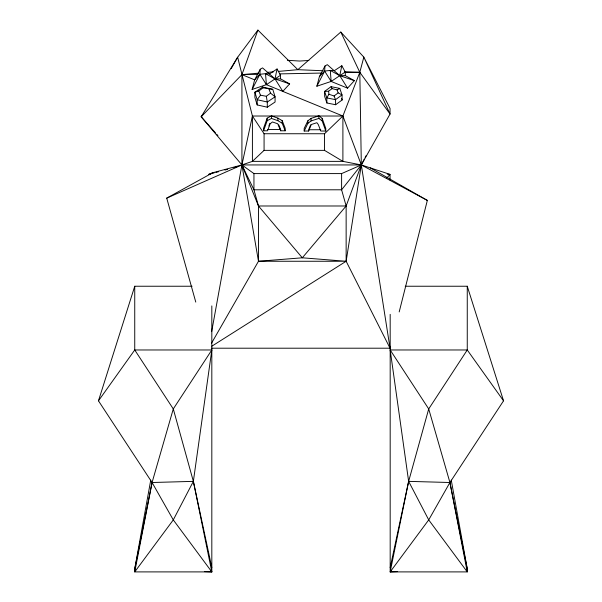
<?xml version="1.0" encoding="UTF-8"?>
<svg xmlns="http://www.w3.org/2000/svg" width="602" height="602" viewBox="0 0 602 602"><rect width="100%" height="100%" fill="white"/><g stroke="black" fill="none" stroke-linecap="round" stroke-linejoin="round"><path stroke-width="0.9" d="M252.118 89.457L259.876 74.287L260.237 69.245L262.547 67.891L274.994 78.87L282.797 91.391L289.63 83.896L280.577 78.87L274.994 78.87L265.52 73.677L259.876 74.287L254.654 79.855L252.118 89.457L266.4 84.664L280.509 75.25L277.07 68.982L269.658 73.85L265.52 73.677L266.4 84.664L342.899 116.02L361.32 164.94L390.043 348.204L211.483 348.204M316.87 86.229L324.628 71.059L324.99 66.017L327.3 64.662L339.746 75.641L347.55 88.155L354.382 80.66L345.33 75.641L339.746 75.641L330.272 70.442L324.628 71.059L319.406 76.62L316.87 86.229L331.153 81.436L345.255 72.022L341.823 65.753L334.411 70.622L330.272 70.442L331.153 81.436L347.55 88.155M204.394 571.607L211.821 571.9L173.286 519.902L152.073 482.511L98.465 400.827L134.743 349.973L211.821 349.973L193.362 481.367L173.286 519.902L134.743 571.9L211.821 571.9L211.821 305.921M278.259 71.412L297.832 69.681L340.792 32.049L363.834 57.13L359.808 72.308L361.32 164.94L346.142 261.26L390.043 348.204L390.495 346.391M211.821 349.973L173.286 408.939L152.073 482.511L134.743 571.9L134.743 568.86L150.741 480.118M211.671 331.627L241.921 164.94L252.411 116.02L237.647 57.228L257.912 30.1L297.832 69.681L323.191 70.758M134.743 568.86L152.073 482.511L193.362 481.367L211.821 567.626M277.07 68.982L274.994 78.87L289.63 83.896M341.823 65.753L339.746 75.641L354.382 80.66M390.179 567.626L408.638 481.367L428.714 408.939L467.257 349.973L467.257 286.236L405.214 286.236M399.194 311.934L427.337 200.406L370.411 167.928M98.465 400.827L134.743 286.236L192.083 286.236M267.175 118.142L263.578 128.241L263.578 130.792L267.529 130.792L270.2 123.764L272.458 121.965L277.71 123.764L280.69 130.792L285.167 130.792L285.167 128.241L282.203 120.686L277.913 118.142L271.464 115.885L267.175 118.142L267.175 120.701L263.578 130.792M257.912 30.1L241.921 74.633L241.921 164.94L258.476 261.26L211.46 343.328M231.206 68.613L237.647 57.228L201.181 116.765L241.921 164.94L253.946 189.796L258.476 205.989L258.476 261.26L302.309 257.806L346.142 205.989L361.32 164.94L364.278 159.124M268.861 126.006L269.862 123.365M340.792 32.049L359.808 72.308L342.899 116.02L342.899 161.366L361.32 164.94L390.043 174.392L390.043 180.028M308.976 128.933L310.64 124.87M308.638 131.025L311.309 124.516L316.885 122.718L318.262 124.516L320.791 131.025L325.78 131.025L325.78 128.474L322.175 118.376L318.887 115.855L311.083 118.376L307.855 120.806L304.183 128.474L304.183 131.025L308.638 131.025L308.638 129.746L320.791 129.746M304.183 131.025L307.855 123.357L307.855 120.806M365.121 157.468L365.971 155.805M260.237 69.245L254.654 79.855L241.921 74.633L201.181 116.765L215.441 132.824M319.406 76.62L324.99 66.017M214.094 172.932L208.668 174.392L212.739 172.736L241.921 164.94L253.946 173.594L253.946 189.796L341.605 189.796L361.32 164.94L390.043 114.041L390.043 108.45L363.834 57.13L390.043 114.041L359.808 72.308L344.788 71.676M339.799 88.419L337.067 89.894L332.108 88.629L328.602 91.203L328.933 94.258L326.796 97.915L326.901 102.987L335.623 104.733L342.124 99.992L342.026 94.92L339.799 88.419L331.07 86.673L324.568 91.414L324.674 96.493L326.901 102.987M467.257 286.236L503.535 400.827L449.927 482.511L428.714 519.902L390.179 571.9L467.257 571.9L467.257 568.86L451.259 480.118M391.217 570.342L390.179 571.9L397.606 571.607M272.774 89.329L263.044 87.839L258.822 90.985L260.47 95.206L257.189 99.714L257.189 104.921L267.288 107.216L275.076 102.024L275.076 96.824L272.774 89.329L262.683 87.034L254.887 92.226L254.887 97.426L257.189 104.921M386.92 177.899L390.043 174.392L387.229 174.204M201.181 116.765L202.43 115.381M252.411 116.02L264.075 133.742L324.531 133.742L342.899 116.02L252.411 116.02L252.411 161.366L241.921 164.94L166.724 198.133L195.778 302.099M264.075 150.365L252.411 161.366L342.899 161.366L324.531 150.365L264.075 150.365L264.075 133.742M328.933 94.258L334.08 95.974L338.151 92.881L342.026 94.92L335.525 99.661L326.796 97.915L324.568 91.414L328.602 91.203M307.855 123.357L311.083 120.934L318.887 118.413L322.175 120.934L325.78 131.025M260.47 95.206L266.325 96.282L270.546 93.144L268.906 88.923M211.844 346.195L346.142 261.26L346.142 205.989L341.605 189.796L341.605 173.594L361.32 164.94L427.337 200.406M166.724 198.133L212.739 172.736M267.175 120.701L271.464 118.436L277.913 120.701L282.203 123.237L285.167 130.792M258.822 90.985L254.887 92.226L257.189 99.714L267.288 102.009L275.076 96.824L270.546 93.144M215.9 172.45L218.616 171.72M224.945 170.027L227.661 169.305M233.99 167.604L236.706 166.882M258.694 73.151L241.921 74.633L257.904 74.317M267.077 72.406L273.601 71.826M308.894 60.478L299.578 61.043L287.38 60.298M279.531 73.895L321.852 73.06M345.149 72.601L359.808 72.308M267.529 129.513L280.69 129.513L280.69 130.792M361.32 164.94L241.921 164.94L258.476 205.989L302.309 257.806L346.142 261.26L258.476 261.26M253.946 173.594L341.605 173.594M258.476 205.989L346.142 205.989M390.179 349.973L428.714 408.939L449.927 482.511L467.257 571.9L428.714 519.902L408.638 481.367L390.179 349.973L467.257 349.973L503.535 400.827M216.675 134.223L217.916 135.616M210.783 570.342L211.821 571.9L193.362 481.367L173.286 408.939L134.743 349.973L134.743 286.236M324.628 71.059L331.153 81.436M259.876 74.287L266.4 84.664M331.07 86.673L332.108 88.629M262.683 87.034L263.044 87.839M278.703 124.832L280.359 128.738M334.08 95.974L335.525 99.661L335.623 104.733M337.067 89.894L338.151 92.881M341.567 98.367L342.124 99.992M467.257 568.86L449.927 482.511L408.638 481.367L390.179 571.9L390.179 314.357M266.325 96.282L267.288 102.009L267.288 107.216M345.255 72.022L345.33 75.641M280.509 75.25L280.577 78.87M324.531 133.742L324.531 150.365M322.175 118.376L322.175 120.934M318.887 115.855L318.887 118.413M311.083 118.376L311.083 120.934M282.203 120.686L282.203 123.237M277.913 118.142L277.913 120.701M271.464 115.885L271.464 118.436"/></g></svg>
